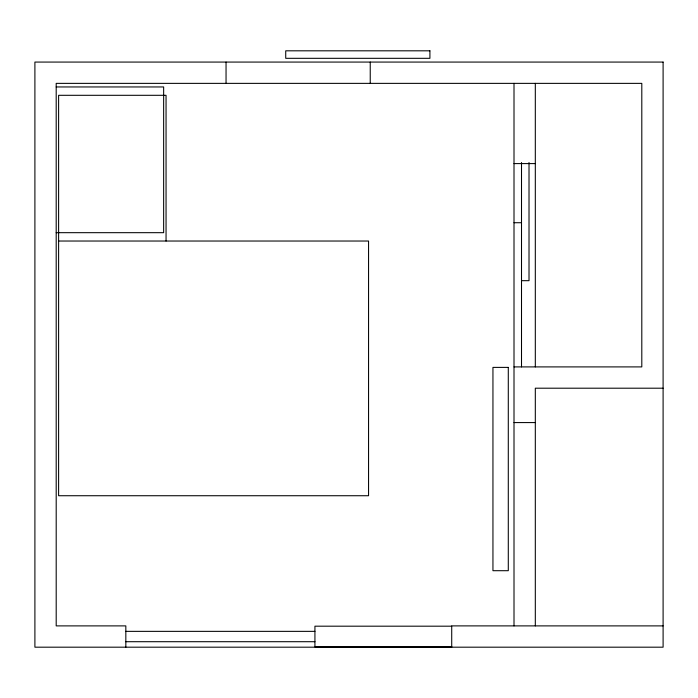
<?xml version="1.0" encoding="UTF-8"?>
<svg xmlns="http://www.w3.org/2000/svg" width="698" height="698" viewBox="0 0 698 698"><rect width="100%" height="100%" fill="white"/><g stroke="black" fill="none" stroke-linecap="round" stroke-linejoin="round"><path stroke-width="1.05" d="M56.198 86.953L163.646 86.953L163.646 232.678L56.198 232.678M514.007 163.594L535.314 163.594M514.007 222.723L521.511 222.723M58.606 241.028L368.561 241.028L368.561 495.728L58.606 495.728L58.606 95.303L166.054 95.303L166.054 241.028M521.511 280.683L529.014 280.683L529.014 162.512M514.007 366.904L641.802 366.904L641.802 83.367L56.198 83.367L56.198 625.888L125.832 625.888L125.832 647.186M663.1 388.201L535.314 388.201L535.314 625.888M514.007 422.578L535.314 422.578M663.1 625.888L451.719 625.888L451.719 647.186M451.719 626.185L314.929 626.185L314.929 646.88L451.719 646.88M125.832 631.358L314.929 631.358M125.832 641.706L314.929 641.706M535.314 83.367L535.314 366.904M521.511 162.512L521.511 366.904M514.007 83.367L514.007 625.888M370.237 62.07L370.237 83.367M226.047 62.07L226.047 83.367M429.916 50.814L285.726 50.814L285.726 58.318L429.916 58.318L429.916 50.814M663.1 62.07L34.9 62.07L34.9 647.186L663.1 647.186L663.1 62.07M508.292 367.392L492.945 367.392L492.945 570.702L508.292 570.702L508.292 367.392"/></g></svg>
